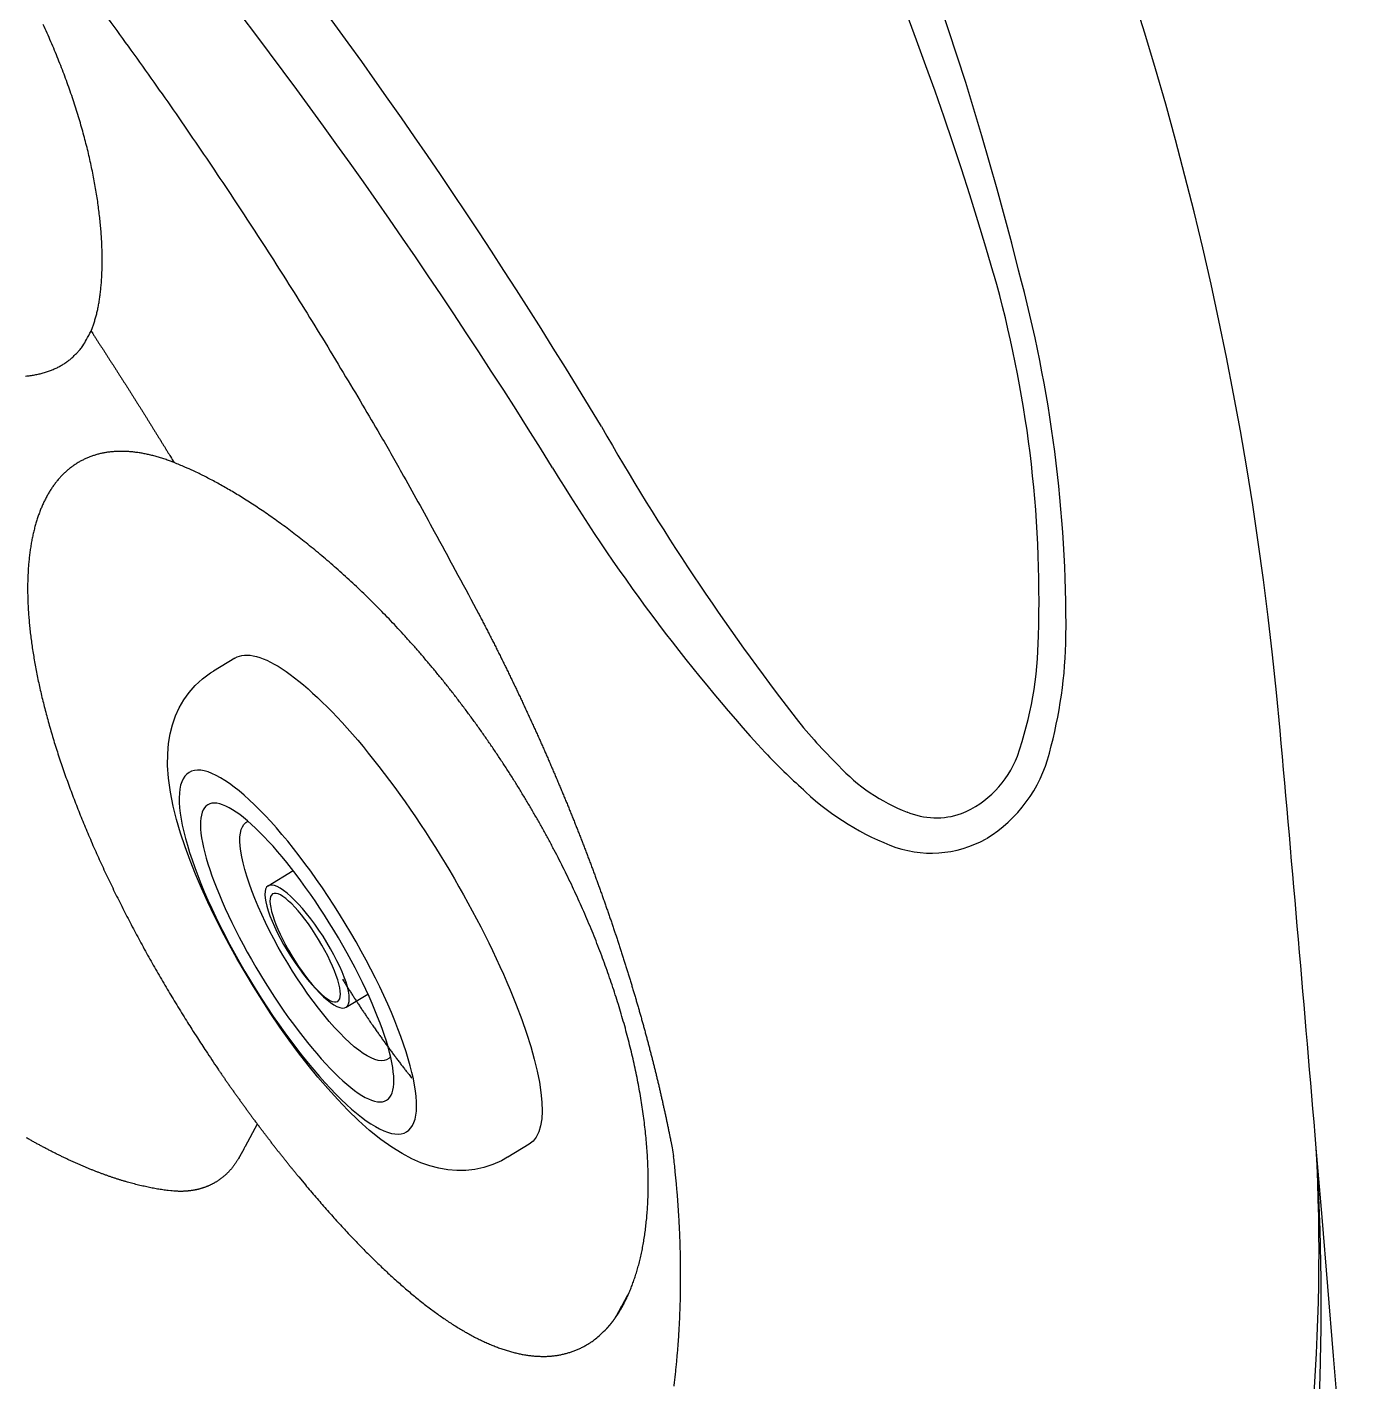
# Model space of a CAD drawing. Extents: x 649 to 723, y 631 to 778.
# Drawn here: x 714.223 to 718.461, y 717.706 to 722.005 of the extents above; entities that cross this region are included whole.
import ezdxf

# ---------------------------------------------------------------- set-up
doc = ezdxf.new("R2010")
doc.units = 0
doc.header["$MEASUREMENT"] = 0
doc.layers.add('1', color=4, linetype='Continuous')
doc.layers.add('204', color=7, linetype='Continuous')

# ---------------------------------------------------------------- blocks, each defined once
blk = doc.blocks.new('MINI2009')
at = {"layer": '1'}
for p, q in [((274.3024, 432.0245), (274.3824, 432.0245)), ((274.3024, 430.221), (274.3824, 430.221))]:
    blk.add_line(p, q, dxfattribs=at)
at = {"layer": '1', "color": 3}
for p, q in [((274.5869, 431.3518), (274.4936, 431.3518)), ((274.5741, 430.8937), (274.4936, 430.8937))]:
    blk.add_line(p, q, dxfattribs=at)
at = {"layer": '1', "flags": 128}
blk.add_lwpolyline([(274.3824, 430.2213), (274.4044, 430.2217), (274.4346, 430.2255), (274.4636, 430.2324), (274.4914, 430.2421), (274.5177, 430.2544), (274.5424, 430.269), (274.5656, 430.2858), (274.5873, 430.3046), (274.6076, 430.3255), (274.6268, 430.3488), (274.6452, 430.3749), (274.663, 430.4045), (274.6804, 430.4387), (274.6974, 430.478), (274.7131, 430.5212), (274.7268, 430.5658), (274.7387, 430.611), (274.749, 430.6568), (274.758, 430.7034), (274.7658, 430.7508), (274.7725, 430.7991), (274.7782, 430.8483), (274.7829, 430.8981), (274.7866, 430.9486), (274.7894, 430.9996), (274.7912, 431.0509), (274.792, 431.1024), (274.7919, 431.154), (274.7909, 431.2055), (274.7889, 431.2566), (274.7859, 431.3073), (274.7821, 431.3574), (274.7772, 431.4067), (274.7714, 431.4551), (274.7646, 431.5025), (274.7568, 431.5489), (274.7479, 431.5942), (274.7377, 431.6385), (274.7263, 431.6817), (274.7131, 431.7242), (274.6979, 431.7661), (274.68, 431.8078), (274.6615, 431.8437), (274.6425, 431.8746), (274.6231, 431.9015), (274.6028, 431.9252), (274.5815, 431.9463), (274.5589, 431.9649), (274.535, 431.9813), (274.5097, 431.9953), (274.4831, 432.0067), (274.4555, 432.0154), (274.4243, 432.0217), (274.3931, 432.0244), (274.3823, 432.0242)], dxfattribs=at)
at = {"layer": '1'}
blk.add_ellipse((274.3024, 431.1228), major_axis=(0, 0.9018), ratio=0.25882, start_param=6.283179, end_param=9.424778, dxfattribs=at)
at = {"layer": '1', "color": 3}
for centre, major_axis, ratio in [((274.6148, 431.1228), (0, 0.6667), 0.263764), ((274.6174, 431.1228), (0, 0.5481), 0.248557), ((274.5805, 431.1228), (0.0064, 0.229), 0.262485), ((274.5876, 431.1228), (0, 0.1994), 0.249939)]:
    blk.add_ellipse(centre, major_axis=major_axis, ratio=ratio, dxfattribs=at)
blk.add_ellipse((274.5435, 431.1223), major_axis=(-0.0036, 0.438), ratio=0.267267, start_param=3.037362, end_param=6.323274, dxfattribs=at)
blk = doc.blocks.new('2010PRODIGY')
at = {"layer": '1'}
for centre, radius, start, end in [((58.3536, 71.3546), 10.8742, 5.05375, 83.41191), ((-257.0926, 43.4689), 327.5508, 354.947827, 4.819272)]:
    blk.add_arc(centre, radius, start, end, dxfattribs=at)
at = {"layer": '1', "color": 3}
for centre, radius, start, end in [((58.2555, 71.2448), 10.4118, 14.05441, 75.08048), ((57.7256, 70.6887), 10.9897, 16.24727, 73.10819), ((52.1815, 64.3525), 17.3259, 31.00414, 61.77474), ((51.5871, 63.6864), 17.9797, 31.74683, 61.21328), ((64.6408, 72.7302), 3.7796, 358.2172, 15.8656), ((64.1789, 72.6419), 4.3272, 359.6051, 15.1557), ((73.9772, 77.2378), 7.9952, 209.69535, 217.68146), ((71.8564, 76.1583), 5.8195, 211.16483, 222.29002), ((67.2291, 72.6248), 1.1895, 340.6882, 359.4129), ((67.0406, 72.631), 1.4655, 344.5659, 359.2618), ((69.033, 73.462), 1.7745, 218.7796, 225.276), ((-252.2778, 43.8538), 322.7206, 4.822991, 5.059123), ((69.0754, 73.6978), 2.1072, 223.6797, 228.2821), ((68.0202, 72.3509), 0.4469, 301.5308, 345.7565), ((68.2122, 72.5981), 0.5836, 222.8488, 248.9008), ((68.0521, 72.3449), 0.3204, 292.4752, 339.2395), ((68.2621, 72.7421), 0.8536, 225.5724, 248.3643), ((68.0945, 72.2806), 0.2451, 247.4522, 289.0692), ((68.0785, 72.2778), 0.3543, 248.2805, 299.4006), ((62.9727, 70.6555), 6.3361, 331.66463, 3.00274), ((61.6064, 70.4972), 7.7094, 338.97441, 3.64569)]:
    blk.add_arc(centre, radius, start, end, dxfattribs=at)
at = {"layer": '204', "color": 3, "linetype": 'Continuous'}
for points in [[(65.4574, 74.5841, -0.002104), (65.5303, 74.4839, -0.002104), (65.6024, 74.3832, -0.002103), (65.6735, 74.2819, -0.002094), (65.7438, 74.18, -0.002078), (65.8131, 74.0776, -0.002092), (65.8817, 73.9746, -0.00213), (65.9494, 73.8709, -0.002066), (66.016, 73.7671, -0.001927), (66.0814, 73.6633, -0.002121), (66.1468, 73.5574, -0.00252), (66.2128, 73.4483, -0.001913), (66.2741, 73.3456, -0.000664), (66.3292, 73.2525, -0.002684), (66.3979, 73.1317, -0.004602), (66.5011, 72.9444, -0.002249), (66.6347, 72.6981, -0.001193)], [(65.2049, 73.4374, 0.00993), (65.2196, 73.4391, 0.010452), (65.234, 73.4414, 0.01096), (65.2478, 73.4442, 0.011505), (65.2612, 73.4476, 0.01204), (65.2742, 73.4516, 0.012527), (65.2867, 73.4561, 0.012918), (65.2988, 73.4613, 0.013484), (65.3104, 73.467, 0.014166), (65.3216, 73.4733, 0.014099), (65.3322, 73.4801, 0.013385), (65.3424, 73.4875, 0.014972), (65.3522, 73.4956, 0.017989), (65.3616, 73.5046, 0.01362), (65.3702, 73.5134, 0.004692), (65.3778, 73.5216, 0.01906), (65.3864, 73.5335, 0.031643), (65.3981, 73.5533, 0.014764), (65.4125, 73.5803, 0.007606)], [(65.4125, 73.5803), (65.417, 73.5914, 0.010542), (65.4212, 73.6031, 0.009708), (65.4251, 73.6155, 0.008932), (65.4288, 73.6285, 0.008311), (65.4321, 73.6421, 0.00773), (65.4352, 73.6563, 0.007237), (65.4379, 73.6712, 0.006777), (65.4403, 73.6866, 0.006398), (65.4424, 73.7026, 0.006038), (65.4442, 73.7192, 0.00574), (65.4457, 73.7363, 0.005455), (65.4468, 73.754, 0.005221), (65.4475, 73.7722, 0.004993), (65.448, 73.7909, 0.004809), (65.4481, 73.8101, 0.004626), (65.4478, 73.8297, 0.004479), (65.4471, 73.8499, 0.004332), (65.4461, 73.8705, 0.004216), (65.4447, 73.8916, 0.004096), (65.4429, 73.9132, 0.004005), (65.4408, 73.9351, 0.003908), (65.4382, 73.9575, 0.003837), (65.4353, 73.9803, 0.003758), (65.4319, 74.0034, 0.003703), (65.4282, 74.027, 0.003639), (65.424, 74.0509, 0.003597), (65.4194, 74.0752, 0.003546), (65.4143, 74.0998, 0.003515), (65.4089, 74.1247, 0.003475), (65.403, 74.15, 0.003454), (65.3966, 74.1755, 0.003421), (65.3898, 74.2014, 0.003405), (65.3825, 74.2275, 0.003384), (65.3748, 74.2539, 0.003384), (65.3666, 74.2806, 0.003353), (65.358, 74.3074, 0.003334), (65.3489, 74.3344, 0.003302), (65.3394, 74.3615, 0.003251), (65.3294, 74.3887, 0.003206), (65.319, 74.416, 0.003173), (65.3082, 74.4433, 0.003139), (65.297, 74.4707, 0.00311), (65.2853, 74.4982, 0.003081), (65.2732, 74.5257, 0.00306), (65.2607, 74.5533, 0.003037)], [(65.4125, 73.5803), (65.4179, 73.572, -0.000165), (65.4233, 73.5638, -0.000165), (65.4287, 73.5555, -0.000165), (65.4341, 73.5472, -0.000165), (65.4395, 73.539, -0.000166), (65.4449, 73.5307, -0.000166), (65.4503, 73.5224, -0.000166), (65.4556, 73.5141, -0.000166), (65.461, 73.5058, -0.000166), (65.4664, 73.4975, -0.000166), (65.4717, 73.4892, -0.000166), (65.4771, 73.4809, -0.000166), (65.4824, 73.4726, -0.000166), (65.4878, 73.4643, -0.000166), (65.4931, 73.456, -0.000167), (65.4984, 73.4477, -0.000167), (65.5037, 73.4394, -0.000167), (65.509, 73.4311, -0.000167), (65.5144, 73.4227, -0.000167), (65.5197, 73.4144, -0.000167), (65.525, 73.4061, -0.000167), (65.5302, 73.3977, -0.000167), (65.5355, 73.3894, -0.000167), (65.5408, 73.3811, -0.000167), (65.5461, 73.3727, -0.000168), (65.5514, 73.3644, -0.000168), (65.5566, 73.356, -0.000168), (65.5619, 73.3477, -0.000168), (65.5671, 73.3393, -0.000168), (65.5724, 73.3309, -0.000168), (65.5776, 73.3226, -0.000167), (65.5829, 73.3142, -0.000167), (65.5881, 73.3058, -0.000166), (65.5933, 73.2975, -0.000166), (65.5985, 73.2891, -0.000165), (65.6037, 73.2807, -0.000164), (65.6089, 73.2723, -0.000164), (65.6141, 73.2639, -0.000167), (65.6194, 73.2555, -0.000162), (65.6245, 73.2471, -0.000151), (65.6297, 73.2388, -0.000166), (65.6349, 73.2303, -0.000197), (65.6402, 73.2217, -0.000149), (65.6452, 73.2135, -0.000052), (65.6498, 73.2062, -0.000209), (65.6556, 73.1967, -0.000357), (65.6645, 73.1821, -0.000174), (65.6761, 73.163, -0.000093)], [(65.6761, 73.163), (65.6617, 73.1685, 0.00594), (65.6473, 73.1735, 0.006178), (65.6332, 73.1781, 0.006429), (65.6191, 73.1822, 0.006681), (65.6053, 73.1858, 0.006955), (65.5916, 73.189, 0.007229), (65.5781, 73.1918, 0.007523), (65.5648, 73.194, 0.007816), (65.5517, 73.1958, 0.008127), (65.5387, 73.1972, 0.008434), (65.5259, 73.1981, 0.008755), (65.5134, 73.1985, 0.009069), (65.501, 73.1984, 0.009392), (65.4888, 73.1979, 0.009701), (65.4768, 73.197, 0.010011), (65.465, 73.1955, 0.010302), (65.4535, 73.1936, 0.010585), (65.4421, 73.1912, 0.010842), (65.431, 73.1883, 0.011075), (65.42, 73.185, 0.011273), (65.4093, 73.1812, 0.011449), (65.3988, 73.1769, 0.011595), (65.3886, 73.1721, 0.011659), (65.3786, 73.1669, 0.011696), (65.3689, 73.1612, 0.011706), (65.3594, 73.155, 0.011634), (65.3502, 73.1484, 0.011531), (65.3413, 73.1413, 0.0114), (65.3327, 73.1338, 0.011231), (65.3243, 73.1259, 0.011033), (65.3162, 73.1175, 0.010803), (65.3084, 73.1087, 0.010558), (65.3009, 73.0995, 0.010286), (65.2937, 73.0898, 0.010009), (65.2867, 73.0797, 0.009711), (65.2801, 73.0692, 0.009417), (65.2737, 73.0582, 0.009108), (65.2677, 73.0469, 0.008812), (65.2619, 73.0351, 0.008503), (65.2564, 73.0229, 0.008213), (65.2513, 73.0104, 0.007914), (65.2464, 72.9974, 0.007637), (65.2419, 72.984, 0.007354), (65.2376, 72.9702, 0.007093), (65.2337, 72.9561, 0.006829), (65.2301, 72.9415, 0.006589), (65.2268, 72.9266, 0.006345), (65.2238, 72.9113, 0.006124), (65.2211, 72.8956, 0.005902), (65.2187, 72.8795, 0.005701), (65.2167, 72.8631, 0.005498), (65.215, 72.8463, 0.005317), (65.2136, 72.8291, 0.005134), (65.2126, 72.8116, 0.00497), (65.2118, 72.7937, 0.004804), (65.2114, 72.7755, 0.004657), (65.2114, 72.7569, 0.004508), (65.2117, 72.7379, 0.004376), (65.2123, 72.7186, 0.00424), (65.2133, 72.699, 0.00412), (65.2146, 72.6791, 0.004001), (65.2162, 72.6588, 0.003898), (65.2182, 72.6381, 0.003781), (65.2206, 72.6172, 0.003681), (65.2233, 72.596, 0.003578), (65.2263, 72.5746, 0.003469), (65.2297, 72.5529, 0.003365), (65.2334, 72.5309, 0.003272), (65.2375, 72.5087, 0.00318), (65.2418, 72.4863, 0.003095), (65.2466, 72.4637, 0.003013), (65.2516, 72.4408, 0.002937), (65.257, 72.4177, 0.002863), (65.2627, 72.3944, 0.002796), (65.2687, 72.3709, 0.002729), (65.2751, 72.3472, 0.002669), (65.2818, 72.3234, 0.002609), (65.2888, 72.2993, 0.002554), (65.2961, 72.275, 0.002502), (65.3038, 72.2506, 0.002454), (65.3118, 72.226, 0.002405), (65.3201, 72.2012, 0.002361), (65.3287, 72.1763, 0.002313), (65.3376, 72.1513, 0.002262), (65.3467, 72.1261, 0.002216), (65.3562, 72.1009, 0.00217), (65.366, 72.0756, 0.002127), (65.376, 72.0503, 0.002087), (65.3863, 72.0248, 0.002048), (65.3969, 71.9993, 0.002011), (65.4077, 71.9737, 0.001977), (65.4188, 71.9481, 0.001943), (65.4302, 71.9224, 0.001912), (65.4418, 71.8967, 0.001882), (65.4537, 71.8709, 0.001855), (65.4658, 71.8451, 0.001828), (65.4781, 71.8193, 0.001803), (65.4907, 71.7935, 0.001778), (65.5036, 71.7676, 0.001758), (65.5166, 71.7417, 0.001739), (65.5299, 71.7158, 0.001716), (65.5434, 71.69, 0.001689), (65.5572, 71.6641, 0.001663), (65.5711, 71.6384, 0.001633), (65.5852, 71.6127, 0.001611), (65.5994, 71.5871, 0.001589), (65.6138, 71.5616, 0.001589), (65.6284, 71.5362, 0.001605), (65.6431, 71.5108, 0.00155), (65.658, 71.4856, 0.001441), (65.6729, 71.4607, 0.001574), (65.6882, 71.4356, 0.001855), (65.704, 71.41, 0.001411), (65.7189, 71.386, 0.000505), (65.7324, 71.3644, 0.001958), (65.7501, 71.337, 0.003347), (65.7776, 71.2951, 0.001645), (65.8139, 71.2406, 0.000877)], [(67.0766, 70.4493), (67.0841, 70.4606, 0.008893), (67.0915, 70.4725, 0.008405), (67.0986, 70.485, 0.008038), (67.1055, 70.4979, 0.007844), (67.1122, 70.5115, 0.007593), (67.1186, 70.5256, 0.007354), (67.1248, 70.5402, 0.007105), (67.1307, 70.5554, 0.006906), (67.1363, 70.5711, 0.006685), (67.1416, 70.5874, 0.006502), (67.1466, 70.6042, 0.006301), (67.1514, 70.6216, 0.006137), (67.1558, 70.6395, 0.005954), (67.1599, 70.658, 0.005806), (67.1636, 70.677, 0.00564), (67.167, 70.6965, 0.005506), (67.17, 70.7166, 0.005354), (67.1727, 70.7372, 0.005233), (67.175, 70.7583, 0.005094), (67.177, 70.78, 0.004984), (67.1785, 70.8023, 0.004857), (67.1796, 70.825, 0.004757), (67.1803, 70.8484, 0.004639), (67.1806, 70.8722, 0.004547), (67.1804, 70.8966, 0.004439), (67.1798, 70.9215, 0.004356), (67.1788, 70.947, 0.004254), (67.1773, 70.9729, 0.004173), (67.1753, 70.9995, 0.004085), (67.1728, 71.0265, 0.00402), (67.1698, 71.0541, 0.003924), (67.1664, 71.0821, 0.003886), (67.1625, 71.1104, 0.003831), (67.158, 71.1389, 0.003733), (67.1532, 71.1677, 0.003646), (67.1478, 71.1967, 0.003574), (67.142, 71.226, 0.003502), (67.1357, 71.2554, 0.003436), (67.1289, 71.2851, 0.003371), (67.1216, 71.3149, 0.003315), (67.1139, 71.3449, 0.003259), (67.1058, 71.3751, 0.00321), (67.0971, 71.4054, 0.003161), (67.088, 71.4359, 0.003119), (67.0785, 71.4665, 0.003077), (67.0685, 71.4973, 0.003041), (67.058, 71.5281, 0.003006), (67.0471, 71.5591, 0.002977), (67.0358, 71.5901, 0.002946), (67.024, 71.6213, 0.00292), (67.0117, 71.6525, 0.002897), (66.999, 71.6837, 0.002886), (66.9859, 71.715, 0.00289), (66.9723, 71.7463, 0.002929), (66.9583, 71.7776, 0.002922), (66.9439, 71.8088, 0.00287), (66.9291, 71.84, 0.002832), (66.9139, 71.871, 0.002806), (66.8983, 71.9021, 0.00278), (66.8823, 71.933, 0.002752), (66.8659, 71.9638, 0.002732), (66.8491, 71.9945, 0.002718), (66.832, 72.0251, 0.002695), (66.8145, 72.0555, 0.002665), (66.7967, 72.0858, 0.002635), (66.7786, 72.1159, 0.0026), (66.7602, 72.1457, 0.002585), (66.7415, 72.1753, 0.002581), (66.7225, 72.2047, 0.002577), (66.7032, 72.2339, 0.002571), (66.6837, 72.2628, 0.00257), (66.6639, 72.2915, 0.002569), (66.6438, 72.3199, 0.002572), (66.6235, 72.348, 0.002576), (66.603, 72.3758, 0.002583), (66.5822, 72.4034, 0.002591), (66.5612, 72.4306, 0.002602), (66.5401, 72.4575, 0.002615), (66.5187, 72.4841, 0.002631), (66.4971, 72.5104, 0.002648), (66.4753, 72.5363, 0.002668), (66.4533, 72.5619, 0.00269), (66.4311, 72.5871, 0.002716), (66.4088, 72.612, 0.002743), (66.3864, 72.6365, 0.002774), (66.3637, 72.6606, 0.002808), (66.341, 72.6843, 0.002843), (66.3181, 72.7076, 0.002879), (66.2951, 72.7305, 0.002926), (66.2719, 72.7529, 0.002982), (66.2487, 72.775, 0.002984), (66.2254, 72.7965, 0.002949), (66.2023, 72.8173, 0.002958), (66.1794, 72.8376, 0.002943), (66.1566, 72.8572, 0.002947), (66.134, 72.8762, 0.002942), (66.1115, 72.8947, 0.002954), (66.0893, 72.9125, 0.002948), (66.0672, 72.9297, 0.002962), (66.0454, 72.9464, 0.002961), (66.0238, 72.9625, 0.00298), (66.0025, 72.978, 0.002982), (65.9814, 72.9929, 0.003008), (65.9606, 73.0072, 0.003021), (65.9401, 73.021, 0.003048), (65.9199, 73.0342, 0.00305), (65.9, 73.0469, 0.003109), (65.8804, 73.059, 0.003185), (65.8611, 73.0706, 0.003167), (65.8423, 73.0816, 0.003026), (65.8239, 73.092, 0.003341), (65.8057, 73.1021, 0.003972), (65.7875, 73.1117, 0.003223), (65.7706, 73.1204, 0.001367), (65.7556, 73.128, 0.00446), (65.7373, 73.1366, 0.008127), (65.7105, 73.1484, 0.004458), (65.6761, 73.163, 0.00254)], [(66.6347, 72.6981), (66.6419, 72.6844, -0.000528), (66.6491, 72.6707, -0.000529), (66.6562, 72.6569, -0.000529), (66.6633, 72.6432, -0.000528), (66.6703, 72.6295, -0.000527), (66.6773, 72.6157, -0.000527), (66.6843, 72.6019, -0.000527), (66.6913, 72.5882, -0.000526), (66.6982, 72.5744, -0.000526), (66.7051, 72.5606, -0.000525), (66.7119, 72.5468, -0.000525), (66.7187, 72.533, -0.000525), (66.7255, 72.5192, -0.000525), (66.7323, 72.5054, -0.000524), (66.739, 72.4916, -0.000524), (66.7457, 72.4778, -0.000524), (66.7523, 72.464, -0.000524), (66.7589, 72.4502, -0.000524), (66.7655, 72.4364, -0.000524), (66.772, 72.4225, -0.000524), (66.7786, 72.4087, -0.000524), (66.785, 72.3949, -0.000524), (66.7915, 72.381, -0.000524), (66.7979, 72.3672, -0.000524), (66.8042, 72.3534, -0.000524), (66.8106, 72.3396, -0.000524), (66.8169, 72.3257, -0.000525), (66.8231, 72.3119, -0.000525), (66.8294, 72.2981, -0.000525), (66.8356, 72.2842, -0.000525), (66.8417, 72.2704, -0.000526), (66.8479, 72.2566, -0.000526), (66.8539, 72.2427, -0.000526), (66.86, 72.2289, -0.000527), (66.866, 72.2151, -0.000527), (66.872, 72.2013, -0.000528), (66.8779, 72.1874, -0.000528), (66.8838, 72.1736, -0.000529), (66.8897, 72.1598, -0.000529), (66.8955, 72.146, -0.00053), (66.9013, 72.1322, -0.000531), (66.9071, 72.1184, -0.000531), (66.9128, 72.1046, -0.000532), (66.9185, 72.0908, -0.000533), (66.9242, 72.0771, -0.000534), (66.9298, 72.0633, -0.000534), (66.9354, 72.0495, -0.000535), (66.9409, 72.0357, -0.000536), (66.9464, 72.022, -0.000537), (66.9519, 72.0082, -0.000538), (66.9573, 71.9945, -0.000539), (66.9627, 71.9808, -0.00054), (66.968, 71.967, -0.000541), (66.9734, 71.9533, -0.000542), (66.9786, 71.9396, -0.000543), (66.9839, 71.9259, -0.000544), (66.9891, 71.9122, -0.000546), (66.9942, 71.8985, -0.000547), (66.9994, 71.8849, -0.000548), (67.0045, 71.8712, -0.00055), (67.0095, 71.8576, -0.000551), (67.0145, 71.8439, -0.000552), (67.0195, 71.8303, -0.000554), (67.0244, 71.8167, -0.000555), (67.0293, 71.8031, -0.000557), (67.0342, 71.7895, -0.000558), (67.039, 71.7759, -0.00056), (67.0438, 71.7624, -0.00056), (67.0485, 71.7488, -0.000562), (67.0532, 71.7353, -0.000563), (67.0579, 71.7218, -0.000564), (67.0625, 71.7083, -0.000565), (67.0671, 71.6948, -0.000567), (67.0716, 71.6813, -0.000568), (67.0761, 71.6678, -0.00057), (67.0806, 71.6544, -0.000571), (67.085, 71.641, -0.000572), (67.0894, 71.6276, -0.000574), (67.0937, 71.6142, -0.000576), (67.098, 71.6008, -0.000577), (67.1023, 71.5874, -0.000579), (67.1065, 71.5741, -0.00058), (67.1107, 71.5608, -0.000582), (67.1148, 71.5475, -0.000584), (67.1189, 71.5342, -0.000586), (67.123, 71.5209, -0.000588), (67.127, 71.5077, -0.00059), (67.131, 71.4944, -0.000591), (67.135, 71.4812, -0.000594), (67.1389, 71.468, -0.000596), (67.1427, 71.4549, -0.000598), (67.1465, 71.4417, -0.0006), (67.1503, 71.4286, -0.000602), (67.1541, 71.4155, -0.000604), (67.1578, 71.4024, -0.000607), (67.1614, 71.3893, -0.000609), (67.165, 71.3763, -0.000611), (67.1686, 71.3633, -0.000614), (67.1722, 71.3503, -0.000616), (67.1756, 71.3373, -0.000619), (67.1791, 71.3244, -0.000622), (67.1825, 71.3115, -0.000624), (67.1859, 71.2986, -0.000627), (67.1892, 71.2857, -0.00063), (67.1925, 71.2729, -0.000633), (67.1958, 71.26, -0.000636), (67.199, 71.2473, -0.000639), (67.2021, 71.2345, -0.000642), (67.2053, 71.2217, -0.000645), (67.2083, 71.209, -0.000648), (67.2114, 71.1963, -0.000651), (67.2144, 71.1837, -0.000654), (67.2173, 71.1711, -0.000658), (67.2202, 71.1585, -0.000664), (67.2231, 71.1459, -0.000663), (67.226, 71.1333, -0.000657), (67.2287, 71.1208, -0.00066), (67.2315, 71.1083, -0.000668), (67.2342, 71.0958, -0.000644), (67.2369, 71.0834, -0.000592), (67.2395, 71.0711, -0.000656), (67.2421, 71.0587, -0.000799), (67.2447, 71.0459, -0.000579), (67.2472, 71.034, -0.000078), (67.2493, 71.0232, -0.00096), (67.252, 71.0095, -0.001988), (67.2561, 70.9884, -0.001003), (67.2612, 70.9608, -0.000517)], [(65.6656, 70.8517), (65.6574, 70.8526, -0.00303), (65.6491, 70.8537, -0.003033), (65.6408, 70.8549, -0.002929), (65.6324, 70.8561, -0.00272), (65.6239, 70.8575, -0.002636), (65.6154, 70.859, -0.002662), (65.6069, 70.8606, -0.002653), (65.5983, 70.8623, -0.002621), (65.5897, 70.8641, -0.002593), (65.581, 70.866, -0.002575), (65.5722, 70.868, -0.002553), (65.5634, 70.8701, -0.002535), (65.5546, 70.8723, -0.002497), (65.5457, 70.8746, -0.002443), (65.5368, 70.877, -0.002386), (65.5278, 70.8795, -0.002324), (65.5187, 70.8822, -0.002274), (65.5096, 70.8849, -0.002238), (65.5005, 70.8878, -0.002202), (65.4913, 70.8907, -0.002172), (65.4821, 70.8937, -0.002139), (65.4729, 70.8969, -0.002109), (65.4635, 70.9001, -0.002078), (65.4542, 70.9035, -0.002049), (65.4448, 70.9069, -0.002019), (65.4354, 70.9105, -0.00199), (65.4259, 70.9142, -0.00196), (65.4164, 70.9179, -0.001931), (65.4068, 70.9218, -0.001903), (65.3972, 70.9257, -0.001876), (65.3876, 70.9298, -0.001849), (65.3779, 70.934, -0.001823), (65.3682, 70.9382, -0.001797), (65.3584, 70.9426, -0.001771), (65.3486, 70.9471, -0.001744), (65.3388, 70.9516, -0.001719), (65.3289, 70.9563, -0.001693), (65.319, 70.9611, -0.001669), (65.3091, 70.9659, -0.001645), (65.2991, 70.9709, -0.001622), (65.2891, 70.976, -0.001599), (65.2791, 70.9811, -0.001577), (65.269, 70.9864, -0.001554), (65.2589, 70.9917, -0.001531), (65.2487, 70.9972, -0.001509), (65.2386, 71.0027, -0.001488), (65.2284, 71.0084, -0.001467), (65.2181, 71.0141, -0.001446), (65.2079, 71.0199, -0.001426)], [(66.2103, 71.5233), (66.2136, 71.518, 0.000425), (66.217, 71.5127, 0.000424), (66.2203, 71.5074, 0.000424), (66.2236, 71.502, 0.000425), (66.227, 71.4967, 0.000427), (66.2304, 71.4914, 0.000428), (66.2337, 71.4861, 0.000428), (66.2371, 71.4808, 0.00043), (66.2405, 71.4755, 0.000431), (66.2439, 71.4703, 0.000432), (66.2473, 71.465, 0.000433), (66.2508, 71.4597, 0.000434), (66.2542, 71.4544, 0.000435), (66.2577, 71.4492, 0.000437), (66.2611, 71.4439, 0.000437), (66.2646, 71.4386, 0.000436), (66.268, 71.4334, 0.000441), (66.2715, 71.4281, 0.000451), (66.275, 71.4229, 0.00044), (66.2785, 71.4177, 0.000411), (66.282, 71.4125, 0.000456), (66.2855, 71.4072, 0.000546), (66.2892, 71.4019, 0.000415), (66.2926, 71.3968, 0.000141), (66.2957, 71.3923, 0.000589), (66.2997, 71.3864, 0.001019), (66.3059, 71.3775, 0.000499), (66.314, 71.3658, 0.000264)], [(66.314, 71.3658), (66.3178, 71.3604, 0.000484), (66.3216, 71.355, 0.000484), (66.3254, 71.3496, 0.000485), (66.3292, 71.3442, 0.000487), (66.333, 71.3389, 0.000489), (66.3368, 71.3335, 0.000491), (66.3406, 71.3282, 0.000492), (66.3444, 71.3228, 0.000494), (66.3483, 71.3175, 0.000496), (66.3521, 71.3122, 0.000498), (66.356, 71.3069, 0.0005), (66.3598, 71.3016, 0.000502), (66.3637, 71.2964, 0.000504), (66.3676, 71.2911, 0.000507), (66.3715, 71.2859, 0.000507), (66.3754, 71.2806, 0.000506), (66.3793, 71.2754, 0.000513), (66.3832, 71.2702, 0.000525), (66.3871, 71.265, 0.000512), (66.391, 71.2599, 0.00048), (66.3949, 71.2547, 0.000532), (66.3988, 71.2495, 0.000638), (66.4029, 71.2443, 0.000486), (66.4067, 71.2393, 0.000166), (66.4102, 71.2348, 0.00069), (66.4146, 71.2291, 0.001198), (66.4215, 71.2204, 0.000589), (66.4305, 71.2089, 0.000313)], [(65.8139, 71.2406), (65.817, 71.236, 0.000306), (65.8201, 71.2315, 0.000307), (65.8232, 71.227, 0.000307), (65.8263, 71.2224, 0.000306), (65.8294, 71.2179, 0.000305), (65.8325, 71.2134, 0.000305), (65.8356, 71.2089, 0.000304), (65.8387, 71.2044, 0.000303), (65.8418, 71.1999, 0.000303), (65.8449, 71.1954, 0.000302), (65.8481, 71.1909, 0.000302), (65.8512, 71.1864, 0.000301), (65.8543, 71.182, 0.000301), (65.8575, 71.1775, 0.0003), (65.8606, 71.1731, 0.0003), (65.8637, 71.1686, 0.000299), (65.8669, 71.1642, 0.000299), (65.87, 71.1597, 0.000298), (65.8732, 71.1553, 0.000298), (65.8763, 71.1509, 0.000297), (65.8795, 71.1465, 0.000297), (65.8827, 71.1421, 0.000296), (65.8858, 71.1377, 0.000296), (65.889, 71.1333, 0.000296), (65.8922, 71.1289, 0.000295), (65.8953, 71.1245, 0.000292), (65.8985, 71.1201, 0.000294), (65.9017, 71.1158, 0.0003), (65.9049, 71.1114, 0.000291), (65.9081, 71.107, 0.000272), (65.9112, 71.1027, 0.000299), (65.9144, 71.0984, 0.000355), (65.9177, 71.0939, 0.00027), (65.9208, 71.0897, 0.000094), (65.9236, 71.0859, 0.000379), (65.9272, 71.0811, 0.00065), (65.9328, 71.0736, 0.000319), (65.94, 71.0639, 0.000169)], [(65.94, 71.0639), (65.939, 71.062, -0.00013), (65.9379, 71.06, -0.000129), (65.9369, 71.058, -0.000129), (65.9359, 71.056, -0.00013), (65.9348, 71.0541, -0.00013), (65.9338, 71.0521, -0.00013), (65.9327, 71.0501, -0.00013), (65.9317, 71.0481, -0.000131), (65.9306, 71.0462, -0.000131), (65.9296, 71.0442, -0.000131), (65.9285, 71.0422, -0.000131), (65.9275, 71.0402, -0.000132), (65.9264, 71.0383, -0.000132), (65.9254, 71.0363, -0.000132), (65.9243, 71.0343, -0.000132), (65.9233, 71.0323, -0.000133), (65.9222, 71.0304, -0.000133), (65.9212, 71.0284, -0.000133), (65.9201, 71.0264, -0.000133), (65.919, 71.0244, -0.000134), (65.918, 71.0224, -0.000134), (65.9169, 71.0205, -0.000134), (65.9158, 71.0185, -0.000134), (65.9148, 71.0165, -0.000135), (65.9137, 71.0145, -0.000135), (65.9126, 71.0126, -0.000134), (65.9116, 71.0106, -0.000136), (65.9105, 71.0086, -0.000139), (65.9094, 71.0066, -0.000135), (65.9083, 71.0047, -0.000126), (65.9073, 71.0027, -0.00014), (65.9062, 71.0007, -0.000167), (65.9051, 70.9987, -0.000127), (65.904, 70.9968, -0.000043), (65.9031, 70.9951, -0.00018), (65.9019, 70.9928, -0.000311), (65.9, 70.9894, -0.000152), (65.8975, 70.985, -0.00008)], [(66.072, 70.8957), (66.0687, 70.8998, -0.000284), (66.0654, 70.9038, -0.000283), (66.0621, 70.9079, -0.000282), (66.0588, 70.9119, -0.000283), (66.0555, 70.916, -0.000283), (66.0522, 70.9201, -0.000283), (66.0488, 70.9241, -0.000283), (66.0455, 70.9282, -0.000284), (66.0422, 70.9324, -0.000284), (66.0389, 70.9365, -0.000284), (66.0356, 70.9406, -0.000284), (66.0323, 70.9447, -0.000284), (66.029, 70.9489, -0.000285), (66.0257, 70.953, -0.000285), (66.0223, 70.9572, -0.000285), (66.019, 70.9613, -0.000285), (66.0157, 70.9655, -0.000286), (66.0124, 70.9697, -0.000286), (66.0091, 70.9739, -0.000286), (66.0058, 70.9781, -0.000287), (66.0025, 70.9823, -0.000287), (65.9992, 70.9865, -0.000287), (65.9959, 70.9908, -0.000287), (65.9926, 70.995, -0.000288), (65.9893, 70.9992, -0.000288), (65.986, 71.0035, -0.000287), (65.9827, 71.0078, -0.000289), (65.9794, 71.012, -0.000296), (65.9761, 71.0163, -0.000287), (65.9728, 71.0206, -0.000269), (65.9696, 71.0249, -0.000297), (65.9663, 71.0292, -0.000356), (65.9629, 71.0337, -0.000269), (65.9597, 71.0378, -0.000091), (65.9568, 71.0416, -0.000382), (65.9531, 71.0465, -0.000659), (65.9474, 71.054, -0.000322), (65.94, 71.0639, -0.00017)], [(65.8822, 70.9574), (65.8803, 70.954, -0.003879), (65.8784, 70.9507, -0.003936), (65.8764, 70.9475, -0.003983), (65.8744, 70.9443, -0.004015), (65.8723, 70.9411, -0.004052), (65.8702, 70.938, -0.004087), (65.8681, 70.935, -0.004124), (65.8659, 70.932, -0.004156), (65.8637, 70.9291, -0.00419), (65.8614, 70.9262, -0.004219), (65.8592, 70.9234, -0.004251), (65.8568, 70.9206, -0.004277), (65.8545, 70.9179, -0.004305), (65.8521, 70.9152, -0.004329), (65.8496, 70.9126, -0.004353), (65.8472, 70.91, -0.004373), (65.8447, 70.9075, -0.004394), (65.8421, 70.905, -0.004411), (65.8395, 70.9026, -0.004428), (65.8369, 70.9003, -0.00444), (65.8343, 70.898, -0.004453), (65.8316, 70.8957, -0.004462), (65.8289, 70.8936, -0.00447), (65.8261, 70.8914, -0.004475), (65.8233, 70.8893, -0.004479), (65.8205, 70.8873, -0.00448), (65.8177, 70.8853, -0.004479), (65.8148, 70.8834, -0.004475), (65.8119, 70.8815, -0.004469), (65.8089, 70.8797, -0.004456), (65.8059, 70.8779, -0.004443), (65.8029, 70.8762, -0.004427), (65.7999, 70.8745, -0.004408), (65.7968, 70.8729, -0.004385), (65.7937, 70.8714, -0.004368), (65.7905, 70.8698, -0.004358), (65.7874, 70.8684, -0.004352), (65.7842, 70.867, -0.004355), (65.7809, 70.8656, -0.004351), (65.7776, 70.8643, -0.004346), (65.7743, 70.8631, -0.004337), (65.771, 70.8619, -0.00433), (65.7677, 70.8608, -0.004317), (65.7643, 70.8597, -0.004306), (65.7608, 70.8587, -0.004289), (65.7574, 70.8577, -0.004274), (65.7539, 70.8568, -0.004253), (65.7504, 70.856, -0.004235), (65.7468, 70.8552, -0.004211), (65.7433, 70.8544, -0.00419), (65.7397, 70.8537, -0.004162), (65.736, 70.8531, -0.004135), (65.7324, 70.8525, -0.004108), (65.7287, 70.852, -0.004088), (65.7249, 70.8516, -0.004045), (65.7212, 70.8512, -0.00399), (65.7174, 70.8508, -0.00399), (65.7136, 70.8505, -0.00404), (65.7097, 70.8503, -0.003883), (65.7059, 70.8502, -0.003586), (65.702, 70.85, -0.003878), (65.698, 70.85, -0.004491), (65.694, 70.85, -0.00335), (65.6901, 70.8501, -0.001182), (65.6866, 70.8502, -0.004566), (65.682, 70.8504, -0.007531), (65.6749, 70.8509, -0.003583), (65.6656, 70.8517, -0.001881)], [(65.8975, 70.985), (65.8971, 70.9843, -0.000101), (65.8968, 70.9836, -0.000101), (65.8964, 70.9829, -0.000101), (65.896, 70.9822, -0.000101), (65.8956, 70.9815, -0.000101), (65.8953, 70.9808, -0.000101), (65.8949, 70.9801, -0.000101), (65.8945, 70.9795, -0.000101), (65.8941, 70.9788, -0.000101), (65.8938, 70.9781, -0.000101), (65.8934, 70.9774, -0.000101), (65.893, 70.9767, -0.000101), (65.8926, 70.976, -0.000101), (65.8922, 70.9753, -0.000101), (65.8919, 70.9746, -0.000101), (65.8915, 70.9739, -0.000101), (65.8911, 70.9732, -0.000101), (65.8907, 70.9726, -0.000101), (65.8903, 70.9719, -0.000101), (65.8899, 70.9712, -0.000101), (65.8896, 70.9705, -0.000101), (65.8892, 70.9698, -0.000101), (65.8888, 70.9691, -0.000101), (65.8884, 70.9684, -0.000101), (65.888, 70.9677, -0.000101), (65.8876, 70.967, -0.0001), (65.8873, 70.9663, -0.000101), (65.8869, 70.9657, -0.000103), (65.8865, 70.965, -0.0001), (65.8861, 70.9643, -0.000094), (65.8857, 70.9636, -0.000103), (65.8853, 70.9629, -0.000123), (65.8849, 70.9622, -0.000093), (65.8846, 70.9615, -0.000032), (65.8842, 70.9609, -0.000132), (65.8838, 70.9601, -0.000227), (65.8831, 70.9589, -0.000111), (65.8822, 70.9574, -0.000059)], [(67.2624, 70.232, 0.001853), (67.2645, 70.2497, 0.001827), (67.2666, 70.2674, 0.001801), (67.2685, 70.2853, 0.001778), (67.2703, 70.3034, 0.001755), (67.272, 70.3215, 0.001735), (67.2736, 70.3398, 0.001716), (67.2751, 70.3582, 0.001698), (67.2765, 70.3768, 0.001681), (67.2777, 70.3954, 0.001666), (67.2788, 70.4142, 0.001651), (67.2798, 70.433, 0.001639), (67.2807, 70.452, 0.001626), (67.2814, 70.471, 0.001616), (67.2821, 70.4902, 0.001606), (67.2826, 70.5094, 0.001597), (67.283, 70.5288, 0.001589), (67.2833, 70.5482, 0.001583), (67.2834, 70.5676, 0.001576), (67.2834, 70.5872, 0.00157), (67.2833, 70.6068, 0.001567), (67.2831, 70.6265, 0.001569), (67.2828, 70.6462, 0.00156), (67.2823, 70.666, 0.001544), (67.2817, 70.6859, 0.001574), (67.281, 70.7059, 0.001621), (67.2801, 70.7263, 0.001548), (67.2791, 70.7468, 0.001422), (67.278, 70.7675, 0.001566), (67.2766, 70.7886, 0.001876), (67.2751, 70.8105, 0.001398), (67.2736, 70.8312, 0.000428), (67.2722, 70.85, 0.002025), (67.2701, 70.8742, 0.003568), (67.2663, 70.9117, 0.001739), (67.2612, 70.9608, 0.00091)], [(66.072, 70.8957), (66.0885, 70.8758, 0.001585), (66.105, 70.8561, 0.001604), (66.1216, 70.8366, 0.001633), (66.1381, 70.8174, 0.001673), (66.1546, 70.7985, 0.001712), (66.1711, 70.7798, 0.001752), (66.1875, 70.7615, 0.001795), (66.204, 70.7434, 0.001841), (66.2204, 70.7256, 0.00189), (66.2369, 70.7081, 0.001942), (66.2533, 70.6909, 0.001996), (66.2696, 70.6741, 0.002053), (66.2859, 70.6575, 0.002118), (66.3022, 70.6413, 0.002194), (66.3184, 70.6254, 0.002275), (66.3346, 70.6098, 0.002365), (66.3508, 70.5946, 0.002458), (66.3669, 70.5797, 0.002557), (66.3829, 70.5653, 0.00266), (66.3989, 70.5511, 0.002771), (66.4148, 70.5374, 0.002887), (66.4306, 70.524, 0.003011), (66.4464, 70.511, 0.003141), (66.4621, 70.4984, 0.00328), (66.4778, 70.4862, 0.003427), (66.4934, 70.4744, 0.003584), (66.5089, 70.463, 0.003749), (66.5243, 70.452, 0.003925), (66.5396, 70.4415, 0.004113), (66.5549, 70.4314, 0.004318), (66.57, 70.4217, 0.004517), (66.5851, 70.4125, 0.004709), (66.6001, 70.4037, 0.004899), (66.6149, 70.3954, 0.005075), (66.6297, 70.3876, 0.005273), (66.6444, 70.3802, 0.005478), (66.6589, 70.3732, 0.005701), (66.6734, 70.3668, 0.005928), (66.6877, 70.3608, 0.006176), (66.7019, 70.3552, 0.006428), (66.716, 70.3502, 0.0067), (66.7299, 70.3456, 0.006978), (66.7437, 70.3415, 0.007275), (66.7573, 70.3379, 0.007576), (66.7708, 70.3348, 0.007897), (66.7842, 70.3321, 0.00822), (66.7974, 70.33, 0.008557), (66.8105, 70.3283, 0.008891), (66.8233, 70.3271, 0.009243), (66.8361, 70.3265, 0.009598), (66.8486, 70.3263, 0.0099), (66.861, 70.3266, 0.010119), (66.8732, 70.3275, 0.010336), (66.8852, 70.3288, 0.010512), (66.897, 70.3306, 0.010648), (66.9086, 70.3329, 0.010712), (66.92, 70.3357, 0.010919), (66.9313, 70.339, 0.011218), (66.9423, 70.3427, 0.010973), (66.9531, 70.3469, 0.010282), (66.9636, 70.3515, 0.011338), (66.974, 70.3567, 0.01347), (66.9844, 70.3626, 0.010195), (66.994, 70.3684, 0.003514), (67.0026, 70.3739, 0.014212), (67.0131, 70.3819, 0.023987), (67.0286, 70.3956, 0.011433), (67.0483, 70.4142, 0.005965)], [(67.0766, 70.4493), (67.0776, 70.4513, 0.000003), (67.0787, 70.4533, 0.000003), (67.0798, 70.4553, 0.000003), (67.0809, 70.4573, 0.000003), (67.082, 70.4593, 0.000003), (67.0831, 70.4613, 0.000003), (67.0842, 70.4633, 0.000003), (67.0853, 70.4653, 0.000003), (67.0864, 70.4673, 0.000003), (67.0875, 70.4692, 0.000003), (67.0885, 70.4712, 0.000003), (67.0896, 70.4732, 0.000003), (67.0907, 70.4752, 0.000003), (67.0918, 70.4772, 0.000003), (67.0929, 70.4792, 0.000003), (67.094, 70.4812, 0.000003), (67.0951, 70.4832, 0.000003), (67.0962, 70.4852, 0.000003), (67.0973, 70.4872, 0.000003), (67.0983, 70.4892, 0.000003), (67.0994, 70.4912, 0.000003), (67.1005, 70.4932, 0.000003), (67.1016, 70.4952, 0.000003), (67.1027, 70.4972, 0.000003), (67.1038, 70.4992, 0.000003), (67.1049, 70.5012, 0.000003), (67.106, 70.5032, 0.000003), (67.1071, 70.5052, 0.000003), (67.1082, 70.5072, 0.000003), (67.1092, 70.5092, 0.000003), (67.1103, 70.5112, 0.000003), (67.1114, 70.5132, 0.000004), (67.1125, 70.5152, 0.000003), (67.1136, 70.5172, 0.000001), (67.1146, 70.5189, 0.000004), (67.1158, 70.5212, 0.000008), (67.1177, 70.5246, 0.000004), (67.1201, 70.5291, 0.000002)], [(67.0483, 70.4142), (67.0489, 70.4149, 0.000702), (67.0495, 70.4155, 0.0007), (67.0501, 70.4162, 0.000699), (67.0507, 70.4168, 0.000698), (67.0513, 70.4175, 0.000697), (67.0519, 70.4181, 0.000696), (67.0525, 70.4188, 0.000695), (67.0531, 70.4195, 0.000694), (67.0537, 70.4201, 0.000692), (67.0542, 70.4208, 0.000691), (67.0548, 70.4215, 0.00069), (67.0554, 70.4221, 0.000689), (67.056, 70.4228, 0.000688), (67.0566, 70.4235, 0.000687), (67.0572, 70.4242, 0.000686), (67.0577, 70.4248, 0.000685), (67.0583, 70.4255, 0.000684), (67.0589, 70.4262, 0.000683), (67.0595, 70.4269, 0.000682), (67.06, 70.4276, 0.000681), (67.0606, 70.4283, 0.00068), (67.0612, 70.429, 0.000678), (67.0617, 70.4297, 0.000677), (67.0623, 70.4304, 0.000676), (67.0629, 70.4311, 0.000674), (67.0634, 70.4318, 0.000673), (67.064, 70.4325, 0.000672), (67.0646, 70.4332, 0.000671), (67.0651, 70.4339, 0.000669), (67.0657, 70.4346, 0.000668), (67.0662, 70.4353, 0.000667), (67.0668, 70.436, 0.000665), (67.0673, 70.4368, 0.000664), (67.0679, 70.4375, 0.000664), (67.0685, 70.4382, 0.000661), (67.069, 70.4389, 0.000656), (67.0696, 70.4396, 0.00066), (67.0701, 70.4404, 0.000672), (67.0706, 70.4411, 0.000652), (67.0712, 70.4418, 0.000608), (67.0717, 70.4426, 0.000669), (67.0723, 70.4433, 0.000796), (67.0728, 70.4441, 0.000603), (67.0734, 70.4448, 0.000207), (67.0738, 70.4454, 0.000849), (67.0744, 70.4463, 0.001455), (67.0753, 70.4476, 0.000709), (67.0766, 70.4493, 0.000375)]]:
    blk.add_lwpolyline(points, format="xyb", dxfattribs=at)
at = {"layer": '1', "xscale": -1, "rotation": 31.18330304033824}
blk.add_blockref('MINI2009', (524.2317, -155.0334), dxfattribs=at)

msp = doc.modelspace()

# ---------------------------------------------------------------- block references
at = {"layer": '1'}
msp.add_blockref('2010PRODIGY', (649.0128, 647.4604), dxfattribs=at)

doc.saveas('drawing.dxf')
